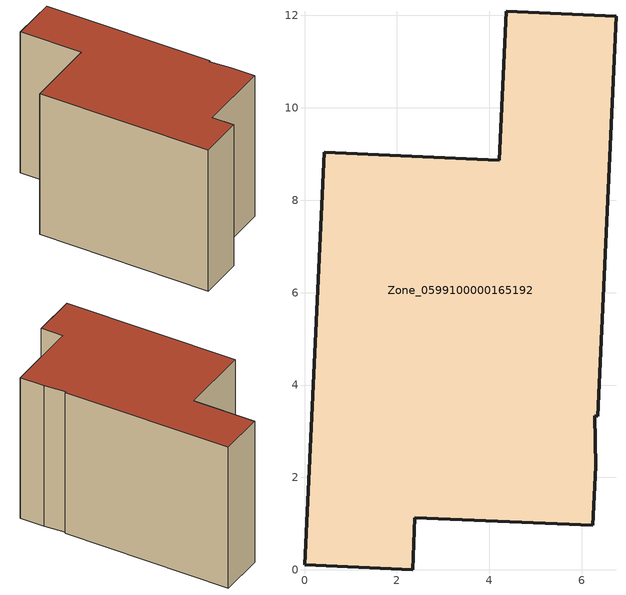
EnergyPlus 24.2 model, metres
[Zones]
Zone_0599100000165192
 floor ground (C_G): 4.21,8.86 4.36,12.09 6.74,11.98 6.35,3.33 6.28,3.33 6.3,2.24 6.24,0.96 2.39,1.13 2.34,0 0,0.11 0.43,9.04 z1
 wall outside (C_F): 2.39,1.13 6.24,0.96 6.3,2.24 6.28,3.33 6.35,3.33 6.74,11.98 4.36,12.09 4.21,8.86 0.43,9.04 0,0.11 2.34,0 2.39,1.13 z1:8.89
 roof outside (C_R): 6.35,3.33 6.74,11.98 4.36,12.09 4.21,8.86 0.43,9.04 0,0.11 2.34,0 2.39,1.13 6.24,0.96 6.3,2.24 6.28,3.33 z8.89
[BUILDING]
Pand.0599100000165192: North Axis=0; Terrain=City; Loads Convergence Tolerance Value=0.04; Temperature Convergence Tolerance Value=0.4; Solar Distribution=FullExterior; Maximum Number of Warmup Days=25; Minimum Number of Warmup Days=1
[Site:Location]
Rotterdam.The.Hague.AP_ZH_NLD Design_Conditions: Latitude=51.96; Longitude=4.45; Time Zone=1; Elevation=-4.5
[SITE:GROUNDTEMPERATURE:BUILDINGSURFACE]
18, 18, 18, 18, 18, 18, 18, 18, 18, 18, 18, 18
[MATERIAL] Thermal Absorptance=0.9; Solar Absorptance=0.7; Visible Absorptance=0.7
Name | Roughness | Thickness | Conductivity | Density | Specific Heat
G.TC.1975-1991 | MediumSmooth | 0.15 | 0.288461 | 540 | 1210
F.TC.1975-1991 | Rough | 0.3 | 0.230769 | 1920 | 840
R.TC.1975-1991 | MediumRough | 0.2 | 0.153846 | 1500 | 1000
[CONSTRUCTION]
C_G: G.TC.1975-1991
C_F: F.TC.1975-1991
C_R: R.TC.1975-1991
[ZONE]
Zone_0599100000165192: Type=1; Multiplier=1; Ceiling Height=Autocalculate; Volume=Autocalculate; Floor Area=autocalculate; Part of Total Floor Area=Yes
[ZONEINFILTRATION:DESIGNFLOWRATE]
Infil_Zone_0599100000165192: Zone or ZoneList or Space or SpaceList=Zone_0599100000165192; Schedule=AlwaysOn; Design Flow Rate Calculation Method=Flow/Area; Flow Rate per Floor Area=0.003; Constant Term Coefficient=1; Temperature Term Coefficient=0; Velocity Term Coefficient=0; Velocity Squared Term Coefficient=0
[HVACTEMPLATE:ZONE:IDEALLOADSAIRSYSTEM]
Zone_0599100000165192: Maximum Heating Supply Air Temperature=50; Minimum Cooling Supply Air Temperature=13; Maximum Heating Supply Air Humidity Ratio=0.0156; Minimum Cooling Supply Air Humidity Ratio=0.0077; Heating Limit=NoLimit; Cooling Limit=NoLimit; Dehumidification Control Type=ConstantSensibleHeatRatio; Cooling Sensible Heat Ratio=0.7; Dehumidification Setpoint=60; Humidification Control Type=None; Humidification Setpoint=30; Outdoor Air Method=None; Outdoor Air Flow Rate per Person=0.00944; Outdoor Air Flow Rate per Zone Floor Area=0; Outdoor Air Flow Rate per Zone=0; Demand Controlled Ventilation Type=None; Outdoor Air Economizer Type=NoEconomizer; Heat Recovery Type=None; Sensible Heat Recovery Effectiveness=0.7; Latent Heat Recovery Effectiveness=0.65
[ZONECONTROL:THERMOSTAT]
ThermostatControl_Zone_0599100000165192: Zone or ZoneList=Zone_0599100000165192; Control Type Schedule=DualSetpointControlType; Control 1=Thermostat_Zone_0599100000165192; Temperature Difference Between Cutout And Setpoint=0
[THERMOSTATSETPOINT:DUALSETPOINT]
Thermostat_Zone_0599100000165192: Heating Setpoint Temperature Schedule=HeatingSetpoint_Zone_0599100000165192; Cooling Setpoint Temperature Schedule=CoolingSetpoint_Zone_0599100000165192
[SCHEDULE:COMPACT]
HeatingSetpoint_Zone_0599100000165192: Through: 12/31, For: AllDays, Until: 24:00, 21
CoolingSetpoint_Zone_0599100000165192: Through: 12/31, For: AllDays, Until: 24:00, 24
DualSetpointControlType: Through: 12/31, For: AllDays, Until: 24:00, 4
AlwaysOn: Through: 12/31, For: AllDays, Until: 24:00, 1
